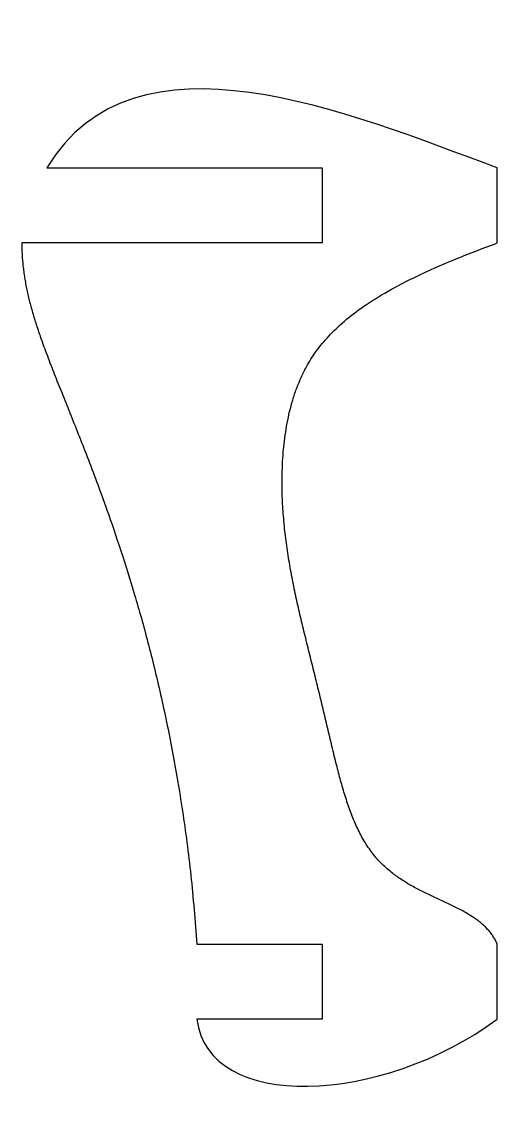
# Model space of a CAD drawing. Header units: millimetres. Extents: x -9 to 10, y -5.2 to 38.3.
import ezdxf

# ---------------------------------------------------------------- set-up
doc = ezdxf.new("R2010")
doc.units = ezdxf.units.MM

msp = doc.modelspace()

# ---------------------------------------------------------------- linework, layer by layer
for p, q in [((10, 29.5), (10, 32.5)), ((10, -1.5), (10, 1.5))]:
    msp.add_line(p, q)
for points in [[(-8, 32.5), (3, 32.5), (3, 29.5), (-9, 29.5)], [(-2, 1.5), (3, 1.5), (3, -1.5), (-2, -1.5)]]:
    msp.add_lwpolyline(points)
for points, degree in [([(10, 32.5), (4.086, 34.689), (-4.5, 38.333), (-8, 32.5)], 3), ([(-9, 29.5), (-9, 25.682), (-6.779, 22.702), (-2.886, 14.43), (-2, 1.5)], 4), ([(10, 1.5), (9.25, 3.246), (4.086, 3.246), (3.827, 9.812), (1, 16.868), (1, 24.192), (4.086, 27.344), (10, 29.5)], 4), ([(-2, -1.5), (-1.54, -5.215), (5.369, -4.928), (10, -1.5)], 3)]:
    msp.add_open_spline(points, degree=degree)

doc.saveas('drawing.dxf')
